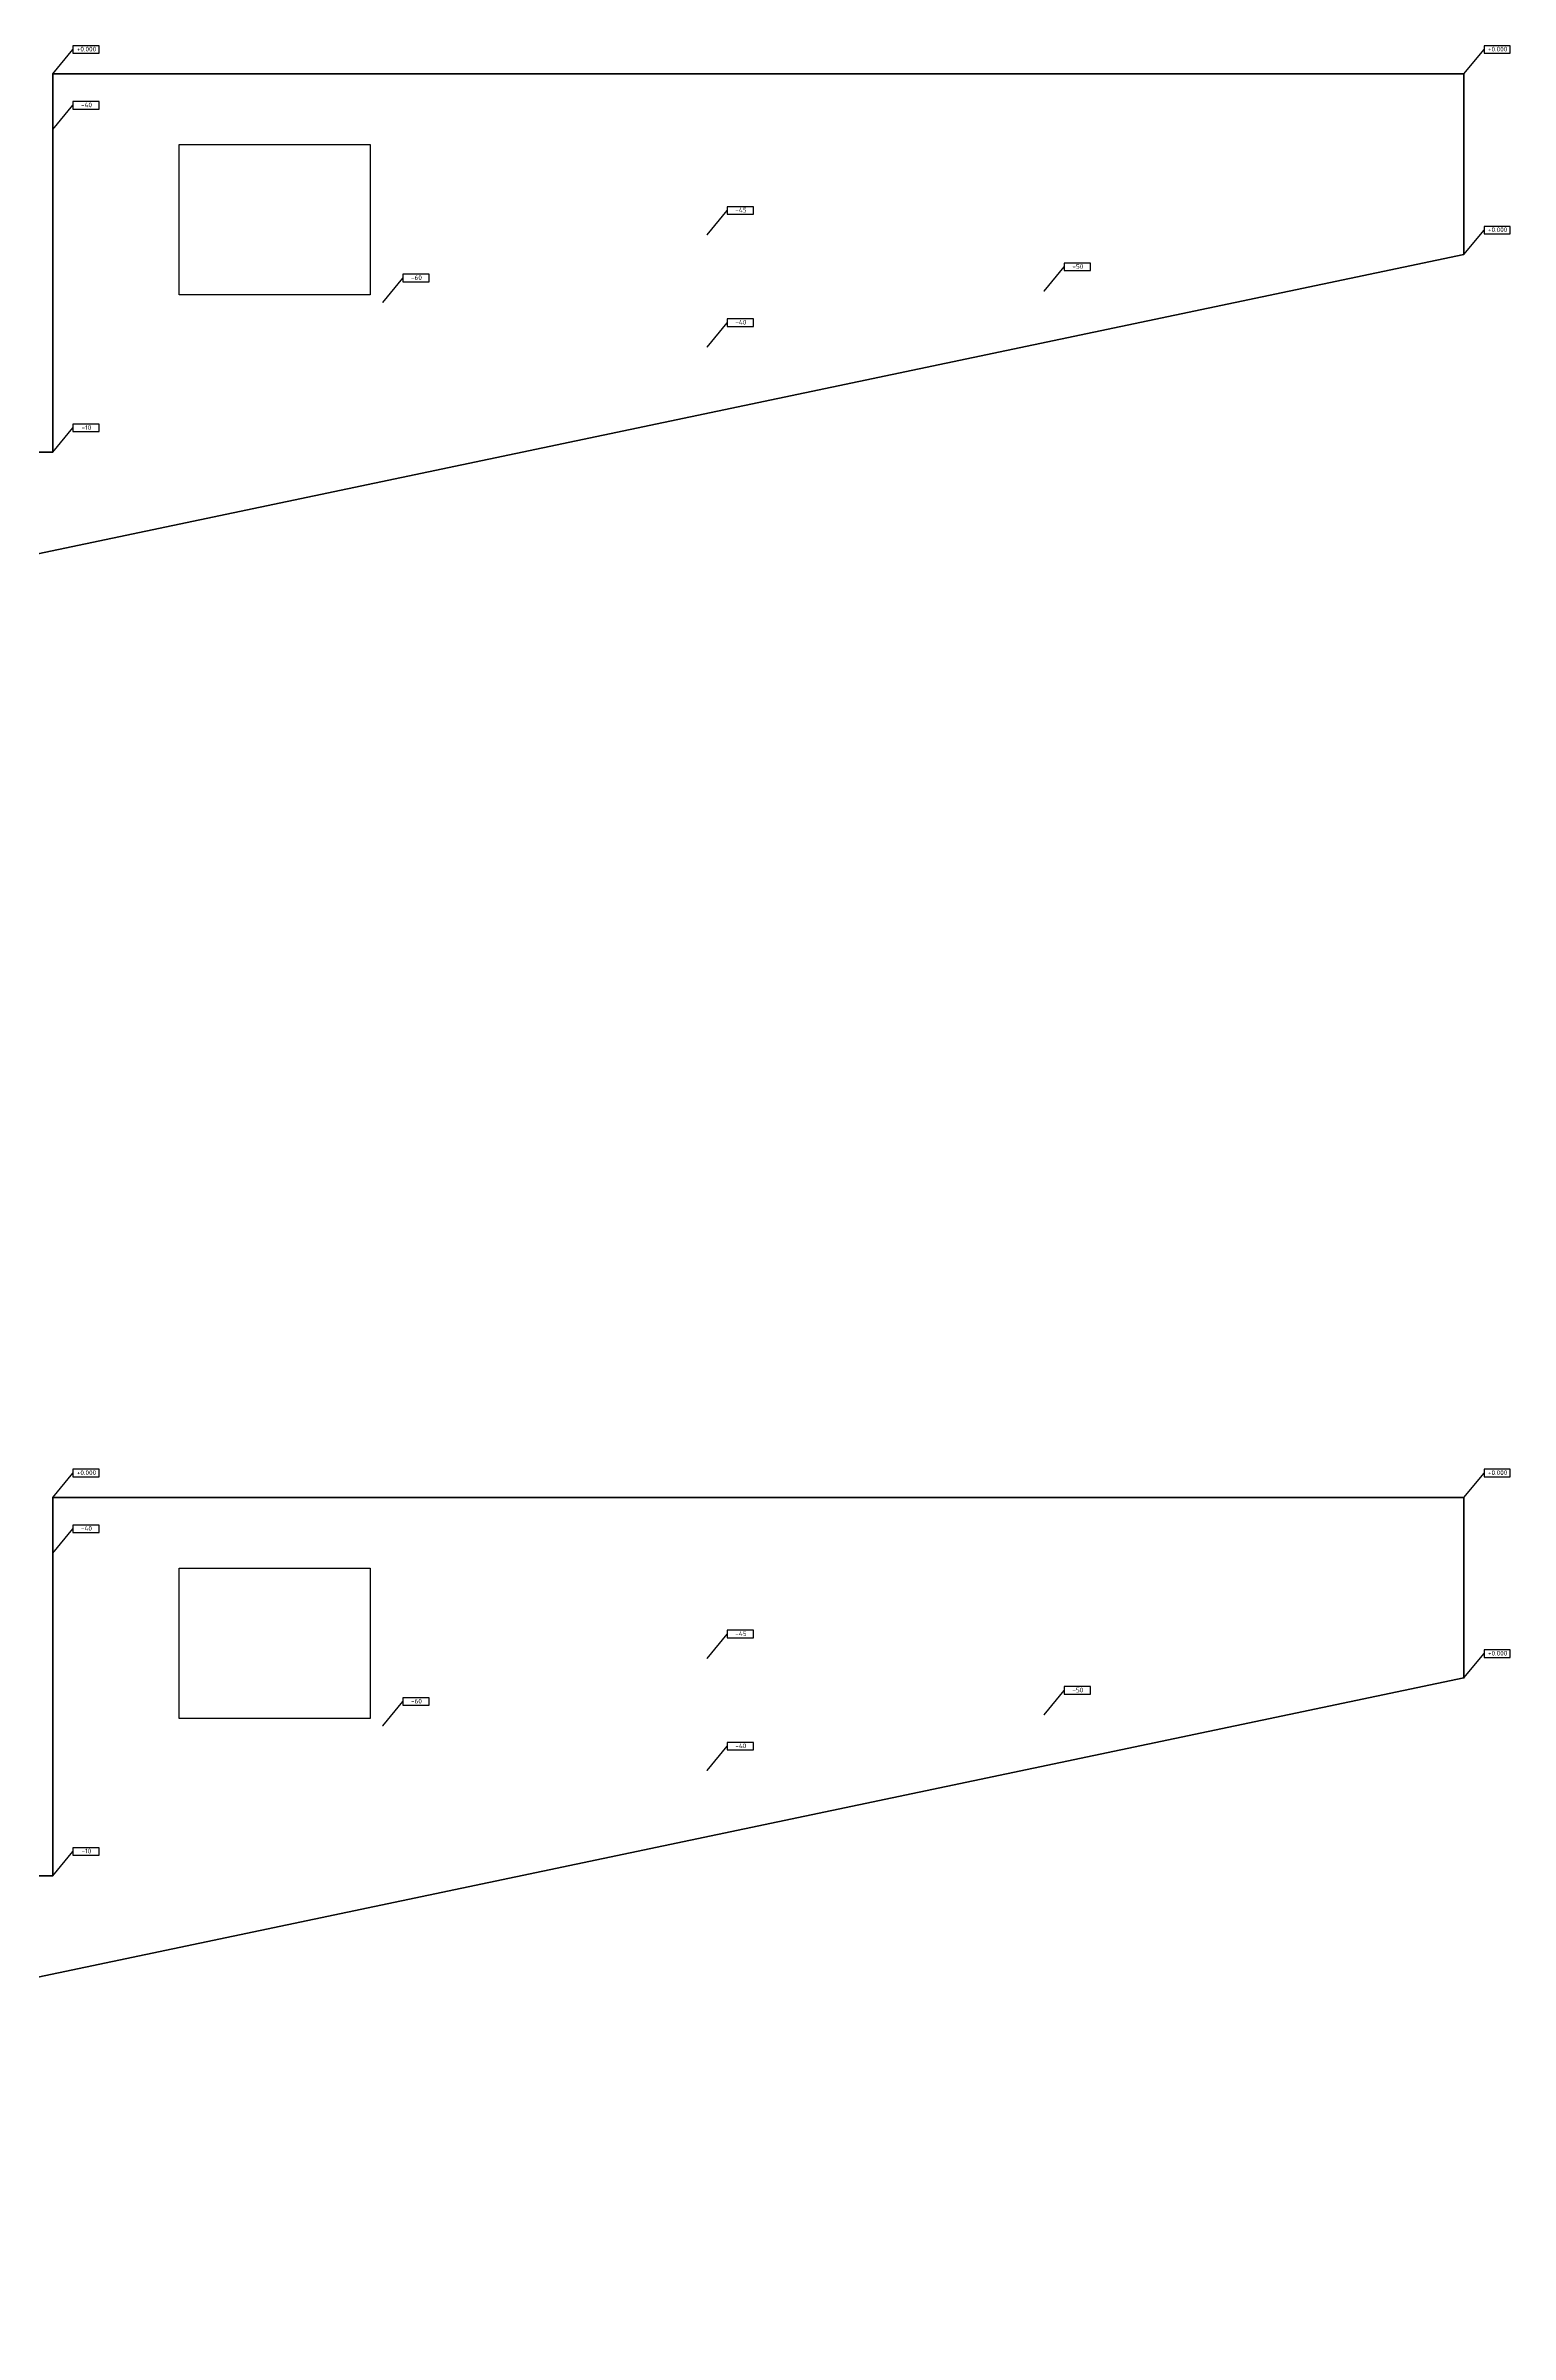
# Model space of a CAD drawing. Header units: millimetres. Extents: x 3543 to 601035, y -146359 to 38454.
# Drawn here: x 528056 to 567140, y -88189 to -27122 of the extents above; entities that cross this region are included whole.
import ezdxf
from ezdxf.enums import TextEntityAlignment as Align

# ---------------------------------------------------------------- set-up
doc = ezdxf.new("R2010")
doc.units = ezdxf.units.MM
doc.layers.add('контур', color=1, linetype='Continuous', lineweight=50)
doc.layers.add('областиvb', color=52, linetype='Continuous')
doc.styles.add('isocpeur', font='isocpeur.ttf')

# ---------------------------------------------------------------- blocks, each defined once
blk = doc.blocks.new('otmetka_oporvb')
at = {"linetype": 'ByBlock', "lineweight": -2}
blk.add_hatch(color=0, dxfattribs=at).paths.add_polyline_path([(-38, -32, 1), (38, 32, 1)])
at = {"color": 0, "linetype": 'ByBlock', "lineweight": -2}
blk.add_line((0, 0), (2142, 2596), dxfattribs=at)
at = {"color": 0}
blk.add_lwpolyline([(2142, 2196), (4942, 2196), (4942, 2996), (2142, 2996)], close=True, dxfattribs=at)
at = {"color": 0, "linetype": 'ByBlock', "lineweight": -2, "style": 'isocpeur'}
blk.add_attdef('OTM', text='', height=500, dxfattribs=at).set_placement((3600, 2639), align=Align.MIDDLE_CENTER)

msp = doc.modelspace()

# ---------------------------------------------------------------- linework, layer by layer
at = {"layer": 'контур'}
for points in [[(482446.7, -50202.6), (477760.5, -27871.2), (496743.3, -27871.2), (496743.3, -37968.7), (528243.1, -37968.7), (528243.1, -27871.2), (565904.8, -27871.2), (565904.8, -32689.8)], [(482446.7, -88188.7), (477760.5, -65857.3), (496743.3, -65857.3), (496743.3, -75954.7), (528243.1, -75954.7), (528243.1, -65857.3), (565904.8, -65857.3), (565904.8, -70675.8)]]:
    msp.add_lwpolyline(points, close=True, dxfattribs=at)
at = {"layer": 'областиvb'}
for points in [[(531615.9, -29757.6), (536716.9, -29757.6), (536716.9, -33770.5), (531615.9, -33770.5)], [(531615.9, -67743.7), (536716.9, -67743.7), (536716.9, -71756.5), (531615.9, -71756.5)]]:
    msp.add_lwpolyline(points, close=True, dxfattribs=at)

# ---------------------------------------------------------------- block references
at = {"xscale": 0.25, "yscale": 0.25, "zscale": 0.25}
for p, values in [((528243.1, -27871.2), {'OTM': '+0.000'}), ((565904.8, -27871.2), {'OTM': '+0.000'}), ((528243.1, -29359.7), {'OTM': '-40'}), ((545709.5, -32167.1), {'OTM': '-45'}), ((565904.8, -32689.8), {'OTM': '+0.000'}), ((554700.5, -33671.7), {'OTM': '-50'}), ((537049.5, -33968.9), {'OTM': '-60'}), ((545707.4, -35161.3), {'OTM': '-40'}), ((528243.1, -37968.7), {'OTM': '-10'}), ((528243.1, -65857.3), {'OTM': '+0.000'}), ((565904.8, -65857.3), {'OTM': '+0.000'}), ((528243.1, -67345.7), {'OTM': '-40'}), ((545709.5, -70153.1), {'OTM': '-45'}), ((565904.8, -70675.8), {'OTM': '+0.000'}), ((537049.5, -71955), {'OTM': '-60'}), ((554700.5, -71657.7), {'OTM': '-50'}), ((545707.4, -73147.3), {'OTM': '-40'}), ((528243.1, -75954.7), {'OTM': '-10'})]:
    msp.add_blockref('otmetka_oporvb', p, dxfattribs=at).add_auto_attribs(values)

doc.saveas('drawing.dxf')
